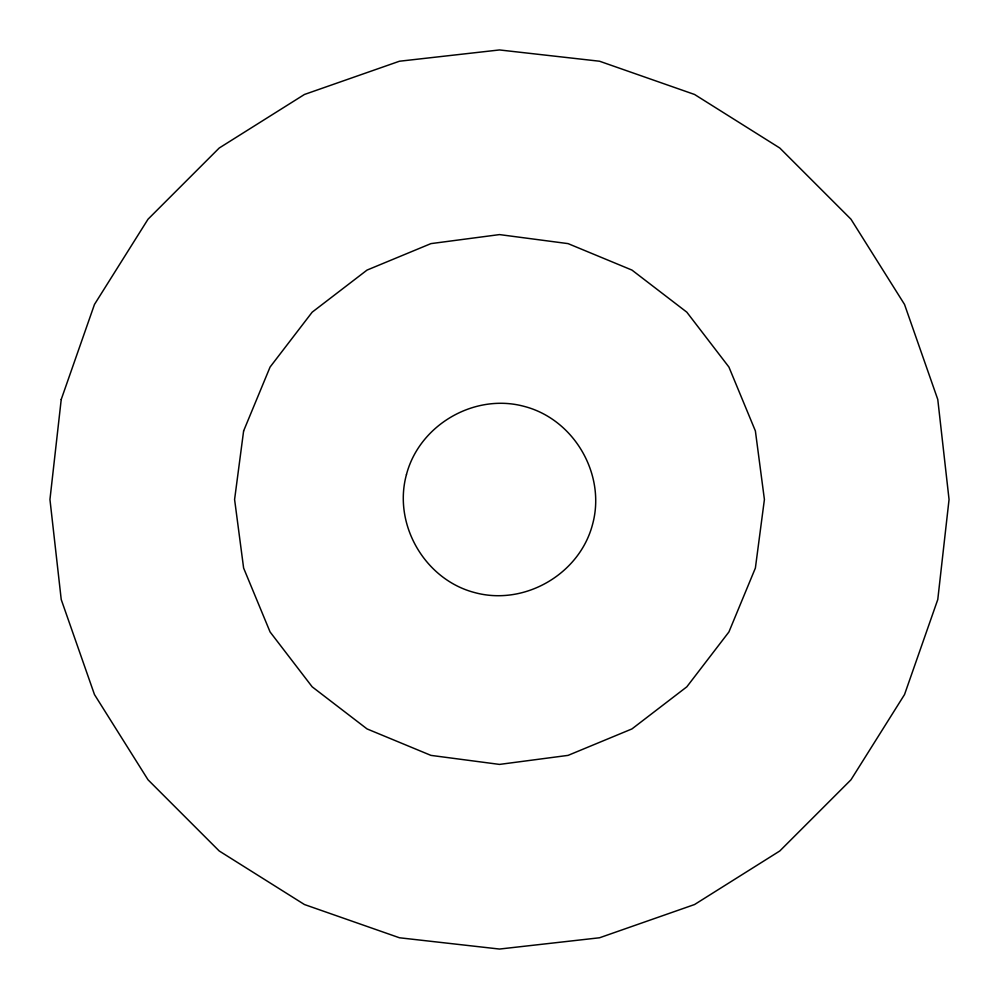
<?xml version="1.0" encoding="UTF-8"?>
<svg xmlns="http://www.w3.org/2000/svg" width="999" height="999" viewBox="0 0 999 999"><rect width="100%" height="100%" fill="white"/><g stroke="black" fill="none" stroke-linecap="round" stroke-linejoin="round"><path stroke-width="1.5" d="M61.226 399.463L49.95 499.5L61.226 599.537L94.468 694.555L148.027 779.794L219.206 850.973L304.445 904.532L399.463 937.774L499.5 949.05L599.537 937.774L694.555 904.532L779.794 850.973L850.973 779.794L904.532 694.555L937.774 599.537L949.05 499.5L937.774 399.463L904.532 304.445L850.973 219.206L779.794 148.027L694.555 94.468L599.537 61.226L499.5 49.95L399.463 61.226L304.445 94.468L219.206 148.027L148.027 219.206L94.468 304.445L61.226 399.463M243.619 430.931L234.59 499.5L243.619 568.069L270.08 631.955L312.175 686.825L367.045 728.92L430.931 755.381L499.5 764.41L568.069 755.381L631.955 728.92L686.825 686.825L728.92 631.955L755.381 568.069L764.41 499.5L755.381 430.931L728.92 367.045L686.825 312.175L631.955 270.08L568.069 243.619L499.5 234.59L430.931 243.619L367.045 270.08L312.175 312.175L270.08 367.045L243.619 430.931M406.456 474.562C392.794 524.288 424.687 579.52 474.562 592.544C524.288 606.206 579.52 574.313 592.544 524.438C606.206 474.712 574.313 419.48 524.438 406.456C474.712 392.794 419.48 424.687 406.456 474.562"/></g></svg>
